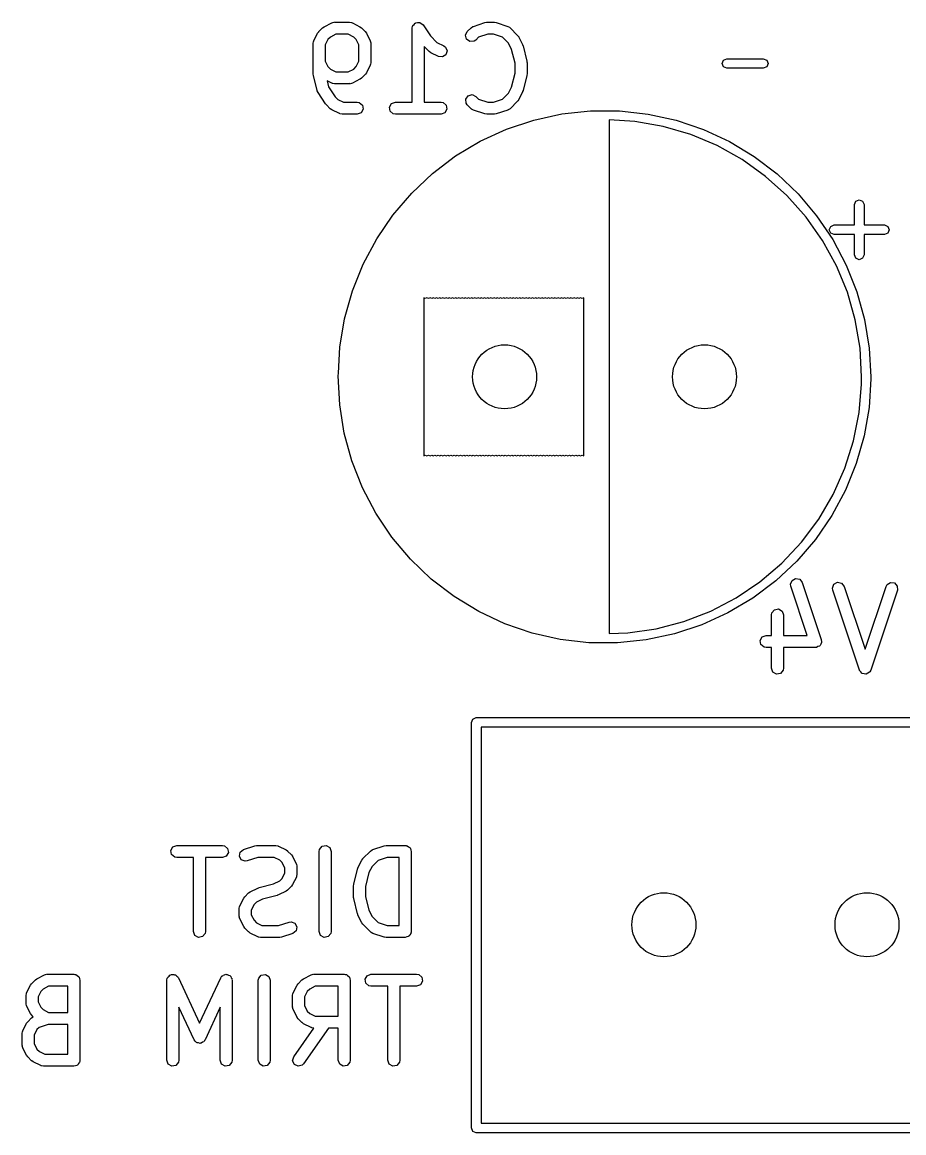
# Model space of a CAD drawing. Extents: x 83 to 134, y -229 to -46.
# Drawn here: x 86.97 to 98, y -155.83 to -141.95 of the extents above; entities that cross this region are included whole.
import ezdxf

# ---------------------------------------------------------------- set-up
doc = ezdxf.new("R2010")
doc.units = 0
doc.layers.add('BLACK', color=7, linetype='CONTINUOUS')

msp = doc.modelspace()

# ---------------------------------------------------------------- linework, layer by layer
at = {"layer": 'BLACK', "linetype": 'CONTINUOUS'}
for p, q in [((90.6807, -142.069), (90.7283, -142.021)), ((90.7283, -142.021), (90.7467, -142.008)), ((90.7467, -142.008), (90.7478, -142.007)), ((90.7478, -142.007), (90.843, -141.959)), ((90.843, -141.959), (90.868, -141.952)), ((90.868, -141.952), (90.8724, -141.953)), ((90.8724, -141.953), (90.8766, -141.951)), ((90.8766, -141.951), (91.067, -141.951)), ((91.067, -141.951), (91.0927, -141.956)), ((91.0927, -141.956), (91.0961, -141.959)), ((91.0961, -141.959), (91.1006, -141.959)), ((91.1006, -141.959), (91.1958, -142.007)), ((91.1958, -142.007), (91.2138, -142.02)), ((91.2138, -142.02), (91.2153, -142.021)), ((91.2153, -142.021), (91.2629, -142.069)), ((91.8492, -142.026), (91.8537, -142.001)), ((91.8537, -142.001), (91.8565, -141.997)), ((91.8565, -141.997), (91.857, -141.993)), ((91.857, -141.993), (91.8727, -141.978)), ((91.8727, -141.978), (91.8867, -141.961)), ((91.8867, -141.961), (91.8909, -141.961)), ((91.8909, -141.961), (91.8941, -141.958)), ((91.8941, -141.958), (91.9158, -141.956)), ((91.9158, -141.956), (91.9372, -141.953)), ((91.9372, -141.953), (91.941, -141.955)), ((91.941, -141.955), (91.9453, -141.954)), ((91.9453, -141.954), (91.9628, -141.967)), ((91.9628, -141.967), (91.9816, -141.978)), ((91.9816, -141.978), (91.9831, -141.982)), ((91.9831, -141.982), (91.9866, -141.985)), ((91.9866, -141.985), (92.0777, -142.121)), ((92.5378, -142.069), (92.5854, -142.021)), ((92.5854, -142.021), (92.6068, -142.006)), ((92.6068, -142.006), (92.6112, -142.006)), ((92.6112, -142.006), (92.6148, -142.003)), ((92.6148, -142.003), (92.7576, -141.955)), ((92.7576, -141.955), (92.7798, -141.952)), ((92.7798, -141.952), (92.7813, -141.951)), ((92.7813, -141.951), (92.8766, -141.951)), ((92.8766, -141.951), (92.8987, -141.955)), ((92.8987, -141.955), (92.9003, -141.955)), ((92.9003, -141.955), (93.0431, -142.003)), ((93.0431, -142.003), (93.0661, -142.015)), ((93.0661, -142.015), (93.0684, -142.019)), ((93.0684, -142.019), (93.0725, -142.021)), ((93.0725, -142.021), (93.1677, -142.116)), ((90.619, -142.183), (90.6666, -142.088)), ((90.6666, -142.088), (90.68, -142.07)), ((90.68, -142.07), (90.6807, -142.069)), ((90.8258, -142.136), (90.7954, -142.166)), ((90.8943, -142.101), (90.8258, -142.136)), ((91.0493, -142.101), (90.8943, -142.101)), ((91.1179, -142.136), (91.0493, -142.101)), ((91.1483, -142.166), (91.1179, -142.136)), ((91.2629, -142.069), (91.2758, -142.087)), ((91.2758, -142.087), (91.277, -142.088)), ((91.277, -142.088), (91.3246, -142.183)), ((91.8492, -142.951), (91.8492, -142.026)), ((92.0777, -142.121), (92.1591, -142.203)), ((92.5161, -142.115), (92.5378, -142.069)), ((92.5294, -142.165), (92.5161, -142.115)), ((92.679, -142.14), (92.6439, -142.175)), ((92.7935, -142.101), (92.679, -142.14)), ((92.8644, -142.101), (92.7935, -142.101)), ((92.9789, -142.14), (92.8644, -142.101)), ((93.053, -142.214), (92.9789, -142.14)), ((93.1677, -142.116), (93.1806, -142.135)), ((93.1806, -142.135), (93.1817, -142.136)), ((93.1817, -142.136), (93.2294, -142.231)), ((90.6111, -142.217), (90.6156, -142.191)), ((90.6111, -142.598), (90.6111, -142.217)), ((90.6156, -142.191), (90.6185, -142.188)), ((90.6185, -142.188), (90.619, -142.183)), ((90.7954, -142.166), (90.7611, -142.235)), ((90.7611, -142.235), (90.7611, -142.437)), ((91.1825, -142.235), (91.1483, -142.166)), ((91.1825, -142.437), (91.1825, -142.235)), ((91.3246, -142.183), (91.332, -142.208)), ((91.332, -142.208), (91.331, -142.213)), ((91.331, -142.213), (91.3325, -142.217)), ((91.3325, -142.217), (91.3325, -142.455)), ((92.0616, -142.318), (91.9992, -142.255)), ((91.9992, -142.255), (91.9992, -142.951)), ((92.1591, -142.203), (92.2434, -142.245)), ((92.2434, -142.245), (92.2644, -142.261)), ((92.2644, -142.261), (92.2848, -142.308)), ((92.5714, -142.194), (92.5294, -142.165)), ((92.6226, -142.19), (92.5714, -142.194)), ((92.6439, -142.175), (92.6226, -142.19)), ((93.0915, -142.291), (93.053, -142.214)), ((93.1349, -142.464), (93.0915, -142.291)), ((93.2294, -142.231), (93.2331, -142.243)), ((93.2331, -142.243), (93.235, -142.246)), ((93.235, -142.246), (93.2827, -142.437)), ((90.7611, -142.437), (90.7954, -142.506)), ((91.1483, -142.506), (91.1825, -142.437)), ((92.0631, -142.318), (92.0616, -142.318)), ((92.0811, -142.332), (92.0631, -142.318)), ((92.1764, -142.379), (92.0811, -142.332)), ((92.2273, -142.385), (92.1764, -142.379)), ((92.2701, -142.357), (92.2273, -142.385)), ((92.2848, -142.308), (92.2701, -142.357)), ((93.2827, -142.437), (93.2837, -142.452)), ((95.7249, -142.467), (95.7425, -142.425)), ((95.7425, -142.425), (95.7849, -142.407)), ((95.7849, -142.407), (96.2391, -142.407)), ((96.2391, -142.407), (96.2815, -142.425)), ((96.2815, -142.425), (96.2991, -142.467)), ((90.7954, -142.506), (90.8258, -142.536)), ((90.8258, -142.536), (90.8943, -142.57)), ((90.8943, -142.57), (91.0493, -142.57)), ((91.0493, -142.57), (91.1179, -142.536)), ((91.1179, -142.536), (91.1483, -142.506)), ((91.3246, -142.488), (91.277, -142.584)), ((91.3251, -142.484), (91.3246, -142.488)), ((91.328, -142.481), (91.3251, -142.484)), ((91.3325, -142.455), (91.328, -142.481)), ((93.1349, -142.589), (93.1349, -142.464)), ((93.2837, -142.452), (93.2849, -142.455)), ((93.2849, -142.455), (93.2849, -142.598)), ((95.7425, -142.509), (95.7249, -142.467)), ((95.7849, -142.527), (95.7425, -142.509)), ((96.2391, -142.527), (95.7849, -142.527)), ((96.2815, -142.509), (96.2391, -142.527)), ((96.2991, -142.467), (96.2815, -142.509)), ((90.6123, -142.601), (90.6111, -142.598)), ((90.6133, -142.616), (90.6123, -142.601)), ((90.661, -142.806), (90.6133, -142.616)), ((90.843, -142.713), (90.7848, -142.683)), ((90.7848, -142.683), (90.8033, -142.757)), ((90.8475, -142.713), (90.843, -142.713)), ((90.8509, -142.716), (90.8475, -142.713)), ((90.8766, -142.72), (90.8509, -142.716)), ((91.1006, -142.713), (91.0756, -142.72)), ((91.1958, -142.665), (91.1006, -142.713)), ((91.197, -142.664), (91.1958, -142.665)), ((91.2153, -142.651), (91.197, -142.664)), ((91.2629, -142.603), (91.2153, -142.651)), ((91.2636, -142.602), (91.2629, -142.603)), ((91.277, -142.584), (91.2636, -142.602)), ((93.0915, -142.762), (93.1349, -142.589)), ((93.2827, -142.616), (93.235, -142.806)), ((93.2849, -142.598), (93.2823, -142.613)), ((93.2823, -142.613), (93.2827, -142.616)), ((90.6612, -142.807), (90.661, -142.806)), ((90.6713, -142.83), (90.6612, -142.807)), ((90.7665, -142.973), (90.6713, -142.83)), ((90.8033, -142.757), (90.8872, -142.883)), ((91.067, -142.72), (90.8766, -142.72)), ((91.0713, -142.719), (91.067, -142.72)), ((91.0756, -142.72), (91.0713, -142.719)), ((92.5478, -142.87), (92.5974, -142.856)), ((92.5974, -142.856), (92.6439, -142.878)), ((92.9789, -142.913), (93.053, -142.839)), ((93.053, -142.839), (93.0915, -142.762)), ((93.2294, -142.822), (93.1817, -142.917)), ((93.2298, -142.818), (93.2294, -142.822)), ((93.235, -142.806), (93.2298, -142.818)), ((90.7694, -142.975), (90.7665, -142.973)), ((90.7759, -142.984), (90.7694, -142.975)), ((90.8235, -143.032), (90.7759, -142.984)), ((90.8872, -142.883), (90.921, -142.917)), ((90.921, -142.917), (90.9895, -142.951)), ((90.9895, -142.951), (91.1623, -142.951)), ((91.1623, -142.951), (91.1879, -142.956)), ((91.1879, -142.956), (91.2272, -142.989)), ((91.2272, -142.989), (91.2361, -143.039)), ((91.5646, -143.013), (91.5903, -142.969)), ((91.5903, -142.969), (91.6385, -142.951)), ((91.6385, -142.951), (91.8492, -142.951)), ((91.9992, -142.951), (92.2099, -142.951)), ((92.2099, -142.951), (92.2356, -142.956)), ((92.2356, -142.956), (92.2749, -142.989)), ((92.2749, -142.989), (92.2838, -143.039)), ((92.5184, -142.912), (92.5478, -142.87)), ((92.5229, -142.963), (92.5184, -142.912)), ((92.5378, -142.984), (92.5229, -142.963)), ((92.5854, -143.032), (92.5378, -142.984)), ((92.6439, -142.878), (92.679, -142.913)), ((92.679, -142.913), (92.7935, -142.951)), ((92.7935, -142.951), (92.8644, -142.951)), ((92.8644, -142.951), (92.9789, -142.913)), ((93.1677, -142.937), (93.0725, -143.032)), ((93.1684, -142.935), (93.1677, -142.937)), ((93.1817, -142.917), (93.1684, -142.935)), ((90.825, -143.032), (90.8235, -143.032)), ((90.843, -143.046), (90.825, -143.032)), ((90.9383, -143.093), (90.843, -143.046)), ((90.9427, -143.094), (90.9383, -143.093)), ((90.9462, -143.097), (90.9427, -143.094)), ((90.9718, -143.101), (90.9462, -143.097)), ((91.1623, -143.101), (90.9718, -143.101)), ((91.2105, -143.084), (91.1623, -143.101)), ((91.2361, -143.039), (91.2105, -143.084)), ((91.5735, -143.064), (91.5646, -143.013)), ((91.6128, -143.097), (91.5735, -143.064)), ((91.6385, -143.101), (91.6128, -143.097)), ((92.2099, -143.101), (91.6385, -143.101)), ((92.2581, -143.084), (92.2099, -143.101)), ((92.2838, -143.039), (92.2581, -143.084)), ((92.5895, -143.034), (92.5854, -143.032)), ((92.5919, -143.038), (92.5895, -143.034)), ((92.6148, -143.05), (92.5919, -143.038)), ((92.7576, -143.098), (92.6148, -143.05)), ((92.7592, -143.097), (92.7576, -143.098)), ((92.7813, -143.101), (92.7592, -143.097)), ((92.8766, -143.101), (92.7813, -143.101)), ((92.8781, -143.101), (92.8766, -143.101)), ((92.9003, -143.098), (92.8781, -143.101)), ((93.0431, -143.05), (92.9003, -143.098)), ((93.0467, -143.047), (93.0431, -143.05)), ((93.0511, -143.047), (93.0467, -143.047)), ((93.0725, -143.032), (93.0511, -143.047)), ((93.3697, -143.174), (93.7216, -143.097)), ((93.7216, -143.097), (94.0797, -143.059)), ((94.0797, -143.059), (94.4399, -143.059)), ((94.4399, -143.059), (94.7979, -143.099)), ((94.7979, -143.099), (95.1495, -143.177)), ((93.0281, -143.288), (93.3697, -143.174)), ((94.6347, -143.192), (94.314, -143.171)), ((94.314, -143.171), (94.314, -149.594)), ((94.9882, -143.254), (94.6347, -143.192)), ((95.3325, -143.355), (94.9882, -143.254)), ((95.1495, -143.177), (95.4907, -143.292)), ((92.7009, -143.438), (93.0281, -143.288)), ((95.6634, -143.494), (95.3325, -143.355)), ((95.4907, -143.292), (95.8173, -143.444)), ((92.3919, -143.623), (92.7009, -143.438)), ((95.9767, -143.669), (95.6634, -143.494)), ((95.8173, -143.444), (96.1257, -143.63)), ((92.1046, -143.841), (92.3919, -143.623)), ((96.2686, -143.878), (95.9767, -143.669)), ((96.1257, -143.63), (96.4122, -143.848)), ((91.8425, -144.088), (92.1046, -143.841)), ((96.5353, -144.119), (96.2686, -143.878)), ((96.4122, -143.848), (96.6735, -144.096)), ((91.6086, -144.361), (91.8425, -144.088)), ((96.6735, -144.096), (96.9064, -144.371)), ((96.7736, -144.387), (96.5353, -144.119)), ((97.3792, -144.23), (97.3968, -144.188)), ((97.3792, -144.485), (97.3792, -144.23)), ((97.3968, -144.188), (97.4392, -144.17)), ((97.4392, -144.17), (97.4817, -144.188)), ((97.4817, -144.188), (97.4992, -144.23)), ((97.4992, -144.23), (97.4992, -144.485)), ((91.4056, -144.659), (91.6086, -144.361)), ((96.9064, -144.371), (97.1084, -144.669)), ((96.9805, -144.68), (96.7736, -144.387)), ((97.0642, -144.545), (97.0818, -144.503)), ((97.0818, -144.503), (97.1242, -144.485)), ((97.1242, -144.485), (97.3792, -144.485)), ((97.4992, -144.485), (97.7542, -144.485)), ((97.7542, -144.485), (97.7967, -144.503)), ((97.7967, -144.503), (97.8142, -144.545)), ((91.236, -144.977), (91.4056, -144.659)), ((97.0818, -144.587), (97.0642, -144.545)), ((97.1242, -144.605), (97.0818, -144.587)), ((97.3792, -144.605), (97.1242, -144.605)), ((97.3792, -144.86), (97.3792, -144.605)), ((97.7542, -144.605), (97.4992, -144.605)), ((97.4992, -144.605), (97.4992, -144.86)), ((97.7967, -144.587), (97.7542, -144.605)), ((97.8142, -144.545), (97.7967, -144.587)), ((97.1534, -144.995), (96.9805, -144.68)), ((97.1084, -144.669), (97.2769, -144.987)), ((97.3968, -144.902), (97.3792, -144.86)), ((97.4392, -144.92), (97.3968, -144.902)), ((97.4817, -144.902), (97.4392, -144.92)), ((97.4992, -144.86), (97.4817, -144.902)), ((91.1017, -145.311), (91.236, -144.977)), ((97.2902, -145.327), (97.1534, -144.995)), ((97.2769, -144.987), (97.4101, -145.322)), ((91.0042, -145.658), (91.1017, -145.311)), ((97.3892, -145.672), (97.2902, -145.327)), ((97.4101, -145.322), (97.5063, -145.669)), ((92.013, -145.404), (91.993, -145.396)), ((91.993, -145.396), (91.993, -147.372)), ((92.033, -145.396), (92.013, -145.404)), ((92.053, -145.404), (92.033, -145.396)), ((92.073, -145.396), (92.053, -145.404)), ((92.093, -145.404), (92.073, -145.396)), ((92.113, -145.396), (92.093, -145.404)), ((92.133, -145.404), (92.113, -145.396)), ((92.153, -145.396), (92.133, -145.404)), ((92.173, -145.404), (92.153, -145.396)), ((92.193, -145.396), (92.173, -145.404)), ((92.213, -145.404), (92.193, -145.396)), ((92.233, -145.396), (92.213, -145.404)), ((92.253, -145.404), (92.233, -145.396)), ((92.273, -145.396), (92.253, -145.404)), ((92.293, -145.404), (92.273, -145.396)), ((92.313, -145.396), (92.293, -145.404)), ((92.333, -145.404), (92.313, -145.396)), ((92.353, -145.396), (92.333, -145.404)), ((92.373, -145.404), (92.353, -145.396)), ((92.393, -145.396), (92.373, -145.404)), ((92.413, -145.404), (92.393, -145.396)), ((92.433, -145.396), (92.413, -145.404)), ((92.453, -145.404), (92.433, -145.396)), ((92.473, -145.396), (92.453, -145.404)), ((92.493, -145.404), (92.473, -145.396)), ((92.513, -145.396), (92.493, -145.404)), ((92.533, -145.404), (92.513, -145.396)), ((92.553, -145.396), (92.533, -145.404)), ((92.573, -145.404), (92.553, -145.396)), ((92.593, -145.396), (92.573, -145.404)), ((92.613, -145.404), (92.593, -145.396)), ((92.633, -145.396), (92.613, -145.404)), ((92.653, -145.404), (92.633, -145.396)), ((92.673, -145.396), (92.653, -145.404)), ((92.693, -145.404), (92.673, -145.396)), ((92.713, -145.396), (92.693, -145.404)), ((92.733, -145.404), (92.713, -145.396)), ((92.753, -145.396), (92.733, -145.404)), ((92.773, -145.404), (92.753, -145.396)), ((92.793, -145.396), (92.773, -145.404)), ((92.813, -145.404), (92.793, -145.396)), ((92.833, -145.396), (92.813, -145.404)), ((92.853, -145.404), (92.833, -145.396)), ((92.873, -145.396), (92.853, -145.404)), ((92.893, -145.404), (92.873, -145.396)), ((92.913, -145.396), (92.893, -145.404)), ((92.933, -145.404), (92.913, -145.396)), ((92.953, -145.396), (92.933, -145.404)), ((92.973, -145.404), (92.953, -145.396)), ((92.993, -145.396), (92.973, -145.404)), ((93.013, -145.404), (92.993, -145.396)), ((93.033, -145.396), (93.013, -145.404)), ((93.053, -145.404), (93.033, -145.396)), ((93.073, -145.396), (93.053, -145.404)), ((93.093, -145.404), (93.073, -145.396)), ((93.113, -145.396), (93.093, -145.404)), ((93.133, -145.404), (93.113, -145.396)), ((93.153, -145.396), (93.133, -145.404)), ((93.173, -145.404), (93.153, -145.396)), ((93.193, -145.396), (93.173, -145.404)), ((93.213, -145.404), (93.193, -145.396)), ((93.233, -145.396), (93.213, -145.404)), ((93.253, -145.404), (93.233, -145.396)), ((93.273, -145.396), (93.253, -145.404)), ((93.293, -145.404), (93.273, -145.396)), ((93.313, -145.396), (93.293, -145.404)), ((93.333, -145.404), (93.313, -145.396)), ((93.353, -145.396), (93.333, -145.404)), ((93.373, -145.404), (93.353, -145.396)), ((93.393, -145.396), (93.373, -145.404)), ((93.413, -145.404), (93.393, -145.396)), ((93.433, -145.396), (93.413, -145.404)), ((93.453, -145.404), (93.433, -145.396)), ((93.473, -145.396), (93.453, -145.404)), ((93.493, -145.404), (93.473, -145.396)), ((93.513, -145.396), (93.493, -145.404)), ((93.533, -145.404), (93.513, -145.396)), ((93.5535, -145.396), (93.533, -145.404)), ((93.574, -145.404), (93.5535, -145.396)), ((93.594, -145.396), (93.574, -145.404)), ((93.614, -145.404), (93.594, -145.396)), ((93.634, -145.396), (93.614, -145.404)), ((93.654, -145.404), (93.634, -145.396)), ((93.674, -145.396), (93.654, -145.404)), ((93.694, -145.404), (93.674, -145.396)), ((93.714, -145.396), (93.694, -145.404)), ((93.734, -145.404), (93.714, -145.396)), ((93.754, -145.396), (93.734, -145.404)), ((93.774, -145.404), (93.754, -145.396)), ((93.794, -145.396), (93.774, -145.404)), ((93.814, -145.404), (93.794, -145.396)), ((93.834, -145.396), (93.814, -145.404)), ((93.854, -145.404), (93.834, -145.396)), ((93.874, -145.396), (93.854, -145.404)), ((93.894, -145.404), (93.874, -145.396)), ((93.914, -145.396), (93.894, -145.404)), ((93.934, -145.404), (93.914, -145.396)), ((93.954, -145.396), (93.934, -145.404)), ((93.974, -145.404), (93.954, -145.396)), ((93.994, -145.396), (93.974, -145.404)), ((93.994, -147.372), (93.994, -145.396)), ((90.9448, -146.013), (91.0042, -145.658)), ((97.449, -146.026), (97.3892, -145.672)), ((97.5063, -145.669), (97.5645, -146.024)), ((90.9259, -146.339), (90.9448, -146.013)), ((97.4691, -146.384), (97.449, -146.026)), ((97.5645, -146.024), (97.584, -146.384)), ((90.924, -146.372), (90.9259, -146.339)), ((90.9422, -146.732), (90.924, -146.372)), ((97.4678, -146.474), (97.4691, -146.384)), ((97.5839, -146.407), (97.5619, -146.767)), ((97.584, -146.384), (97.5839, -146.407)), ((97.4378, -146.831), (97.4678, -146.474)), ((90.9992, -147.088), (90.9422, -146.732)), ((97.3681, -147.184), (97.4378, -146.831)), ((97.5619, -146.767), (97.5012, -147.122)), ((91.0942, -147.435), (90.9992, -147.088)), ((97.5012, -147.122), (97.4026, -147.468)), ((97.2595, -147.526), (97.3681, -147.184)), ((91.2262, -147.77), (91.0942, -147.435)), ((91.993, -147.372), (92.013, -147.364)), ((92.013, -147.364), (92.033, -147.372)), ((92.033, -147.372), (92.053, -147.364)), ((92.053, -147.364), (92.073, -147.372)), ((92.073, -147.372), (92.093, -147.364)), ((92.093, -147.364), (92.113, -147.372)), ((92.113, -147.372), (92.133, -147.364)), ((92.133, -147.364), (92.153, -147.372)), ((92.153, -147.372), (92.173, -147.364)), ((92.173, -147.364), (92.193, -147.372)), ((92.193, -147.372), (92.213, -147.364)), ((92.213, -147.364), (92.233, -147.372)), ((92.233, -147.372), (92.253, -147.364)), ((92.253, -147.364), (92.273, -147.372)), ((92.273, -147.372), (92.293, -147.364)), ((92.293, -147.364), (92.313, -147.372)), ((92.313, -147.372), (92.333, -147.364)), ((92.333, -147.364), (92.353, -147.372)), ((92.353, -147.372), (92.373, -147.364)), ((92.373, -147.364), (92.393, -147.372)), ((92.393, -147.372), (92.413, -147.364)), ((92.413, -147.364), (92.433, -147.372)), ((92.433, -147.372), (92.453, -147.364)), ((92.453, -147.364), (92.473, -147.372)), ((92.473, -147.372), (92.493, -147.364)), ((92.493, -147.364), (92.513, -147.372)), ((92.513, -147.372), (92.533, -147.364)), ((92.533, -147.364), (92.553, -147.372)), ((92.553, -147.372), (92.573, -147.364)), ((92.573, -147.364), (92.593, -147.372)), ((92.593, -147.372), (92.613, -147.364)), ((92.613, -147.364), (92.633, -147.372)), ((92.633, -147.372), (92.653, -147.364)), ((92.653, -147.364), (92.673, -147.372)), ((92.673, -147.372), (92.693, -147.364)), ((92.693, -147.364), (92.713, -147.372)), ((92.713, -147.372), (92.733, -147.364)), ((92.733, -147.364), (92.753, -147.372)), ((92.753, -147.372), (92.773, -147.364)), ((92.773, -147.364), (92.793, -147.372)), ((92.793, -147.372), (92.813, -147.364)), ((92.813, -147.364), (92.833, -147.372)), ((92.833, -147.372), (92.853, -147.364)), ((92.853, -147.364), (92.873, -147.372)), ((92.873, -147.372), (92.893, -147.364)), ((92.893, -147.364), (92.913, -147.372)), ((92.913, -147.372), (92.933, -147.364)), ((92.933, -147.364), (92.953, -147.372)), ((92.953, -147.372), (92.973, -147.364)), ((92.973, -147.364), (92.993, -147.372)), ((92.993, -147.372), (93.013, -147.364)), ((93.013, -147.364), (93.033, -147.372)), ((93.033, -147.372), (93.053, -147.364)), ((93.053, -147.364), (93.073, -147.372)), ((93.073, -147.372), (93.093, -147.364)), ((93.093, -147.364), (93.113, -147.372)), ((93.113, -147.372), (93.133, -147.364)), ((93.133, -147.364), (93.153, -147.372)), ((93.153, -147.372), (93.173, -147.364)), ((93.173, -147.364), (93.193, -147.372)), ((93.193, -147.372), (93.213, -147.364)), ((93.213, -147.364), (93.233, -147.372)), ((93.233, -147.372), (93.253, -147.364)), ((93.253, -147.364), (93.273, -147.372)), ((93.273, -147.372), (93.293, -147.364)), ((93.293, -147.364), (93.313, -147.372)), ((93.313, -147.372), (93.333, -147.364)), ((93.333, -147.364), (93.353, -147.372)), ((93.353, -147.372), (93.373, -147.364)), ((93.373, -147.364), (93.393, -147.372)), ((93.393, -147.372), (93.413, -147.364)), ((93.413, -147.364), (93.433, -147.372)), ((93.433, -147.372), (93.453, -147.364)), ((93.453, -147.364), (93.473, -147.372)), ((93.473, -147.372), (93.493, -147.364)), ((93.493, -147.364), (93.513, -147.372)), ((93.513, -147.372), (93.533, -147.364)), ((93.533, -147.364), (93.5535, -147.372)), ((93.5535, -147.372), (93.574, -147.364)), ((93.574, -147.364), (93.594, -147.372)), ((93.594, -147.372), (93.614, -147.364)), ((93.614, -147.364), (93.634, -147.372)), ((93.634, -147.372), (93.654, -147.364)), ((93.654, -147.364), (93.674, -147.372)), ((93.674, -147.372), (93.694, -147.364)), ((93.694, -147.364), (93.714, -147.372)), ((93.714, -147.372), (93.734, -147.364)), ((93.734, -147.364), (93.754, -147.372)), ((93.754, -147.372), (93.774, -147.364)), ((93.774, -147.364), (93.794, -147.372)), ((93.794, -147.372), (93.814, -147.364)), ((93.814, -147.364), (93.834, -147.372)), ((93.834, -147.372), (93.854, -147.364)), ((93.854, -147.364), (93.874, -147.372)), ((93.874, -147.372), (93.894, -147.364)), ((93.894, -147.364), (93.914, -147.372)), ((93.914, -147.372), (93.934, -147.364)), ((93.934, -147.364), (93.954, -147.372)), ((93.954, -147.372), (93.974, -147.364)), ((93.974, -147.364), (93.994, -147.372)), ((97.1135, -147.854), (97.2595, -147.526)), ((97.4026, -147.468), (97.2671, -147.802)), ((91.3937, -148.089), (91.2262, -147.77)), ((97.2671, -147.802), (97.0963, -148.119)), ((96.9319, -148.163), (97.1135, -147.854)), ((91.5945, -148.388), (91.3937, -148.089)), ((97.0963, -148.119), (96.8923, -148.416)), ((96.7169, -148.451), (96.9319, -148.163)), ((91.8265, -148.664), (91.5945, -148.388)), ((96.4712, -148.712), (96.7169, -148.451)), ((96.8923, -148.416), (96.6575, -148.689)), ((92.0869, -148.912), (91.8265, -148.664)), ((96.1978, -148.945), (96.4712, -148.712)), ((96.6575, -148.689), (96.3945, -148.935)), ((92.3727, -149.132), (92.0869, -148.912)), ((95.9002, -149.146), (96.1978, -148.945)), ((96.3945, -148.935), (96.1065, -149.151)), ((96.5801, -148.977), (96.5989, -148.929)), ((96.5989, -148.929), (96.644, -148.905)), ((96.644, -148.905), (96.6943, -148.915)), ((96.6943, -148.915), (96.7262, -148.955)), ((96.7262, -148.955), (96.9643, -149.669)), ((97.1227, -148.977), (97.1679, -148.952)), ((97.1679, -148.952), (97.2181, -148.962)), ((97.2181, -148.962), (97.25, -149.003)), ((97.7868, -148.98), (97.8305, -148.953)), ((97.8305, -148.953), (97.8812, -148.96)), ((97.8812, -148.96), (97.9153, -148.999)), ((96.5839, -149.002), (96.5801, -148.977)), ((96.7891, -149.618), (96.5839, -149.002)), ((97.1039, -149.024), (97.1227, -148.977)), ((97.1077, -149.05), (97.1039, -149.024)), ((97.441, -150.05), (97.1077, -149.05)), ((97.25, -149.003), (97.5122, -149.789)), ((97.5122, -149.789), (97.7744, -149.003)), ((97.9167, -149.05), (97.5833, -150.05)), ((97.7744, -149.003), (97.7868, -148.98)), ((97.9153, -148.999), (97.9167, -149.05)), ((92.6804, -149.319), (92.3727, -149.132)), ((95.5822, -149.312), (95.9002, -149.146)), ((96.1065, -149.151), (95.7968, -149.335)), ((93.0066, -149.472), (92.6804, -149.319)), ((95.2475, -149.442), (95.5822, -149.312)), ((95.7968, -149.335), (95.469, -149.484)), ((96.342, -149.36), (96.3465, -149.334)), ((96.342, -149.618), (96.342, -149.36)), ((96.3465, -149.334), (96.3795, -149.295)), ((96.3795, -149.295), (96.43, -149.286)), ((96.43, -149.286), (96.4744, -149.312)), ((96.4744, -149.312), (96.492, -149.36)), ((96.492, -149.36), (96.492, -149.618)), ((93.3473, -149.588), (93.0066, -149.472)), ((94.9005, -149.533), (95.2475, -149.442)), ((95.469, -149.484), (95.1271, -149.598)), ((93.6987, -149.667), (93.3473, -149.588)), ((94.314, -149.594), (94.5454, -149.586)), ((94.5454, -149.586), (94.9005, -149.533)), ((95.1271, -149.598), (94.7749, -149.673)), ((96.2002, -149.68), (96.2259, -149.636)), ((96.2259, -149.636), (96.2741, -149.618)), ((96.2741, -149.618), (96.342, -149.618)), ((96.492, -149.618), (96.7891, -149.618)), ((94.0565, -149.708), (93.6987, -149.667)), ((94.4167, -149.71), (94.0565, -149.708)), ((94.7749, -149.673), (94.4167, -149.71)), ((96.2091, -149.731), (96.2002, -149.68)), ((96.2484, -149.764), (96.2091, -149.731)), ((96.2741, -149.768), (96.2484, -149.764)), ((96.342, -149.768), (96.2741, -149.768)), ((96.342, -150.026), (96.342, -149.768)), ((96.8931, -149.768), (96.492, -149.768)), ((96.492, -149.768), (96.492, -150.026)), ((96.8985, -149.766), (96.8931, -149.768)), ((96.9041, -149.767), (96.8985, -149.766)), ((96.9221, -149.757), (96.9041, -149.767)), ((96.9414, -149.75), (96.9221, -149.757)), ((96.9442, -149.746), (96.9414, -149.75)), ((96.9493, -149.743), (96.9442, -149.746)), ((96.9568, -149.724), (96.9493, -149.743)), ((96.967, -149.706), (96.9568, -149.724)), ((96.9643, -149.669), (96.9681, -149.695)), ((96.9681, -149.695), (96.966, -149.7)), ((96.966, -149.7), (96.967, -149.706)), ((96.3595, -150.075), (96.342, -150.026)), ((96.4039, -150.1), (96.3595, -150.075)), ((96.4874, -150.052), (96.4545, -150.091)), ((96.492, -150.026), (96.4874, -150.052)), ((97.4424, -150.052), (97.441, -150.05)), ((97.4424, -150.054), (97.4424, -150.052)), ((97.4582, -150.072), (97.4424, -150.054)), ((97.4729, -150.09), (97.4582, -150.072)), ((97.5691, -150.074), (97.5683, -150.076)), ((97.5709, -150.073), (97.5691, -150.074)), ((97.5833, -150.05), (97.5709, -150.073)), ((96.4545, -150.091), (96.4039, -150.1)), ((97.475, -150.091), (97.4729, -150.09)), ((97.4765, -150.092), (97.475, -150.091)), ((97.4999, -150.096), (97.4765, -150.092)), ((97.5232, -150.101), (97.4999, -150.096)), ((97.5251, -150.1), (97.5232, -150.101)), ((97.5272, -150.1), (97.5251, -150.1)), ((97.5474, -150.087), (97.5272, -150.1)), ((97.5683, -150.076), (97.5474, -150.087)), ((92.591, -150.704), (92.6086, -150.662)), ((92.591, -155.774), (92.591, -150.704)), ((92.6086, -150.662), (92.651, -150.644)), ((92.651, -150.644), (102.421, -150.644)), ((92.711, -150.764), (92.711, -155.714)), ((102.361, -150.764), (92.711, -150.764)), ((88.8309, -152.304), (88.8566, -152.26)), ((88.8566, -152.26), (88.9048, -152.242)), ((88.9048, -152.242), (89.4762, -152.242)), ((89.4762, -152.242), (89.5018, -152.247)), ((89.5018, -152.247), (89.5411, -152.28)), ((89.5411, -152.28), (89.5501, -152.33)), ((89.698, -152.326), (89.7382, -152.294)), ((89.7382, -152.294), (89.881, -152.246)), ((89.881, -152.246), (89.9032, -152.243)), ((89.9032, -152.243), (89.9048, -152.242)), ((89.9048, -152.242), (90.1429, -152.242)), ((90.1429, -152.242), (90.1685, -152.247)), ((90.1685, -152.247), (90.1719, -152.25)), ((90.1719, -152.25), (90.1764, -152.25)), ((90.1764, -152.25), (90.2716, -152.298)), ((90.6869, -152.317), (90.6914, -152.292)), ((90.6914, -152.292), (90.7244, -152.252)), ((90.7244, -152.252), (90.7749, -152.244)), ((90.7749, -152.244), (90.8194, -152.269)), ((90.8194, -152.269), (90.8369, -152.317)), ((91.3537, -152.297), (91.3572, -152.294)), ((91.3572, -152.294), (91.5001, -152.246)), ((91.5001, -152.246), (91.5223, -152.243)), ((91.5223, -152.243), (91.5238, -152.242)), ((91.5238, -152.242), (91.7619, -152.242)), ((91.7619, -152.242), (91.7716, -152.244)), ((91.7716, -152.244), (91.7749, -152.244)), ((91.7749, -152.244), (91.7778, -152.245)), ((91.7778, -152.245), (91.7876, -152.247)), ((91.7876, -152.247), (91.8025, -152.259)), ((91.8025, -152.259), (91.8194, -152.269)), ((91.8194, -152.269), (91.8217, -152.276)), ((91.8217, -152.276), (91.8269, -152.28)), ((91.8269, -152.28), (91.8302, -152.299)), ((88.8398, -152.355), (88.8309, -152.304)), ((88.8791, -152.388), (88.8398, -152.355)), ((88.9048, -152.392), (88.8791, -152.388)), ((89.1155, -152.392), (88.9048, -152.392)), ((89.1155, -153.317), (89.1155, -152.392)), ((89.4762, -152.392), (89.2655, -152.392)), ((89.2655, -152.392), (89.2655, -153.317)), ((89.5244, -152.375), (89.4762, -152.392)), ((89.5501, -152.33), (89.5244, -152.375)), ((89.6877, -152.376), (89.698, -152.326)), ((89.7121, -152.421), (89.6877, -152.376)), ((89.7599, -152.44), (89.7121, -152.421)), ((89.9169, -152.392), (89.7856, -152.436)), ((90.1252, -152.392), (89.9169, -152.392)), ((90.1937, -152.427), (90.1252, -152.392)), ((90.2241, -152.457), (90.1937, -152.427)), ((90.2716, -152.298), (90.2896, -152.311)), ((90.2896, -152.311), (90.2911, -152.312)), ((90.2911, -152.312), (90.3387, -152.36)), ((90.3387, -152.36), (90.3516, -152.378)), ((90.3516, -152.378), (90.3528, -152.379)), ((90.3528, -152.379), (90.4004, -152.474)), ((90.6869, -153.317), (90.6869, -152.317)), ((90.8369, -152.317), (90.8369, -153.317)), ((91.171, -152.522), (91.2186, -152.427)), ((91.2186, -152.427), (91.232, -152.409)), ((91.232, -152.409), (91.2327, -152.407)), ((91.2327, -152.407), (91.3279, -152.312)), ((91.3279, -152.312), (91.3493, -152.297)), ((91.4215, -152.431), (91.3474, -152.505)), ((91.3493, -152.297), (91.3537, -152.297)), ((91.536, -152.392), (91.4215, -152.431)), ((91.6869, -152.392), (91.536, -152.392)), ((91.6869, -153.242), (91.6869, -152.392)), ((91.8302, -152.299), (91.8369, -152.317)), ((91.8369, -152.317), (91.8369, -153.317)), ((89.7856, -152.436), (89.7599, -152.44)), ((90.2583, -152.526), (90.2241, -152.457)), ((90.2583, -152.585), (90.2583, -152.526)), ((90.4004, -152.474), (90.4078, -152.499)), ((90.4078, -152.499), (90.4068, -152.504)), ((90.4068, -152.504), (90.4083, -152.508)), ((90.4083, -152.508), (90.4083, -152.603)), ((91.1177, -152.728), (91.1653, -152.537)), ((91.1653, -152.537), (91.1706, -152.525)), ((91.1706, -152.525), (91.171, -152.522)), ((91.3474, -152.505), (91.3089, -152.582)), ((90.1167, -152.723), (90.1937, -152.684)), ((90.1937, -152.684), (90.2241, -152.654)), ((90.2241, -152.654), (90.2583, -152.585)), ((90.4004, -152.637), (90.3528, -152.732)), ((90.4009, -152.632), (90.4004, -152.637)), ((90.4038, -152.629), (90.4009, -152.632)), ((90.4083, -152.603), (90.4038, -152.629)), ((91.3089, -152.582), (91.2655, -152.755)), ((89.7565, -152.883), (89.8041, -152.836)), ((89.8041, -152.836), (89.8225, -152.823)), ((89.8225, -152.823), (89.8236, -152.822)), ((89.8236, -152.822), (89.9188, -152.774)), ((89.9188, -152.774), (89.9312, -152.77)), ((89.9312, -152.77), (89.9342, -152.768)), ((89.9342, -152.768), (90.1167, -152.723)), ((90.2716, -152.813), (90.1764, -152.861)), ((90.2728, -152.812), (90.2716, -152.813)), ((90.2911, -152.799), (90.2728, -152.812)), ((90.3387, -152.751), (90.2911, -152.799)), ((90.3394, -152.75), (90.3387, -152.751)), ((90.3528, -152.732), (90.3394, -152.75)), ((91.1155, -152.746), (91.1181, -152.731)), ((91.1155, -152.889), (91.1155, -152.746)), ((91.1181, -152.731), (91.1177, -152.728)), ((91.2655, -152.755), (91.2655, -152.88)), ((89.6948, -152.998), (89.7424, -152.903)), ((89.7424, -152.903), (89.7558, -152.885)), ((89.7558, -152.885), (89.7565, -152.883)), ((89.8712, -152.981), (89.8369, -153.049)), ((89.9016, -152.95), (89.8712, -152.981)), ((89.9786, -152.912), (89.9016, -152.95)), ((90.161, -152.866), (89.9786, -152.912)), ((90.164, -152.864), (90.161, -152.866)), ((90.1764, -152.861), (90.164, -152.864)), ((91.1167, -152.892), (91.1155, -152.889)), ((91.1177, -152.907), (91.1167, -152.892)), ((91.1653, -153.097), (91.1177, -152.907)), ((91.2655, -152.88), (91.3089, -153.053)), ((89.6869, -153.032), (89.6914, -153.006)), ((89.6869, -153.127), (89.6869, -153.032)), ((89.6884, -153.131), (89.6869, -153.127)), ((89.6914, -153.006), (89.6943, -153.003)), ((89.6943, -153.003), (89.6948, -152.998)), ((89.8369, -153.049), (89.8369, -153.109)), ((89.8369, -153.109), (89.8712, -153.178)), ((91.1673, -153.1), (91.1653, -153.097)), ((91.171, -153.113), (91.1673, -153.1)), ((91.2186, -153.208), (91.171, -153.113)), ((91.3089, -153.053), (91.3474, -153.13)), ((89.6874, -153.135), (89.6884, -153.131)), ((89.6948, -153.16), (89.6874, -153.135)), ((89.7424, -153.256), (89.6948, -153.16)), ((89.7436, -153.257), (89.7424, -153.256)), ((89.7565, -153.275), (89.7436, -153.257)), ((89.8712, -153.178), (89.9016, -153.208)), ((89.9016, -153.208), (89.9701, -153.242)), ((89.9701, -153.242), (90.1783, -153.242)), ((90.1783, -153.242), (90.3096, -153.199)), ((90.3096, -153.199), (90.3354, -153.195)), ((90.3354, -153.195), (90.3831, -153.214)), ((90.3831, -153.214), (90.4075, -153.259)), ((90.4075, -153.259), (90.3972, -153.309)), ((91.2198, -153.209), (91.2186, -153.208)), ((91.2327, -153.228), (91.2198, -153.209)), ((91.3279, -153.323), (91.2327, -153.228)), ((91.3474, -153.13), (91.4215, -153.204)), ((91.4215, -153.204), (91.536, -153.242)), ((91.536, -153.242), (91.6869, -153.242)), ((89.133, -153.366), (89.1155, -153.317)), ((89.1775, -153.391), (89.133, -153.366)), ((89.228, -153.382), (89.1775, -153.391)), ((89.261, -153.343), (89.228, -153.382)), ((89.2655, -153.317), (89.261, -153.343)), ((89.8041, -153.323), (89.7565, -153.275)), ((89.8056, -153.323), (89.8041, -153.323)), ((89.8236, -153.337), (89.8056, -153.323)), ((89.9188, -153.384), (89.8236, -153.337)), ((89.9233, -153.385), (89.9188, -153.384)), ((89.9267, -153.388), (89.9233, -153.385)), ((89.9524, -153.392), (89.9267, -153.388)), ((90.1905, -153.392), (89.9524, -153.392)), ((90.192, -153.392), (90.1905, -153.392)), ((90.2142, -153.389), (90.192, -153.392)), ((90.3571, -153.341), (90.2142, -153.389)), ((90.3972, -153.309), (90.3571, -153.341)), ((90.7045, -153.366), (90.6869, -153.317)), ((90.7489, -153.391), (90.7045, -153.366)), ((90.7994, -153.382), (90.7489, -153.391)), ((90.8324, -153.343), (90.7994, -153.382)), ((90.8369, -153.317), (90.8324, -153.343)), ((91.332, -153.325), (91.3279, -153.323)), ((91.3343, -153.329), (91.332, -153.325)), ((91.3572, -153.341), (91.3343, -153.329)), ((91.5001, -153.389), (91.3572, -153.341)), ((91.5017, -153.388), (91.5001, -153.389)), ((91.5238, -153.392), (91.5017, -153.388)), ((91.7619, -153.392), (91.5238, -153.392)), ((91.7802, -153.386), (91.7619, -153.392)), ((91.7994, -153.382), (91.7802, -153.386)), ((91.8038, -153.377), (91.7994, -153.382)), ((91.8101, -153.375), (91.8038, -153.377)), ((91.8199, -153.358), (91.8101, -153.375)), ((91.8324, -153.343), (91.8199, -153.358)), ((91.8341, -153.333), (91.8324, -153.343)), ((91.8358, -153.33), (91.8341, -153.333)), ((91.8369, -153.317), (91.8352, -153.327)), ((91.8352, -153.327), (91.8358, -153.33)), ((87.0898, -153.97), (87.1374, -153.922)), ((87.1374, -153.922), (87.1558, -153.909)), ((87.1558, -153.909), (87.1569, -153.908)), ((87.1569, -153.908), (87.2522, -153.86)), ((87.2522, -153.86), (87.2771, -153.853)), ((87.2771, -153.853), (87.2815, -153.854)), ((87.2815, -153.854), (87.2857, -153.852)), ((87.2857, -153.852), (87.619, -153.852)), ((87.619, -153.852), (87.6288, -153.854)), ((87.6288, -153.854), (87.6321, -153.854)), ((87.6321, -153.854), (87.635, -153.855)), ((87.635, -153.855), (87.6447, -153.857)), ((87.6447, -153.857), (87.6596, -153.869)), ((87.6596, -153.869), (87.6765, -153.879)), ((87.6765, -153.879), (87.6788, -153.886)), ((87.6788, -153.886), (87.684, -153.89)), ((87.684, -153.89), (87.6874, -153.909)), ((87.6874, -153.909), (87.694, -153.927)), ((87.694, -153.927), (87.694, -154.927)), ((88.7821, -153.927), (88.7867, -153.902)), ((88.7821, -154.927), (88.7821, -153.927)), ((88.7867, -153.902), (88.7931, -153.894)), ((88.7931, -153.894), (88.7957, -153.884)), ((88.7957, -153.884), (88.8091, -153.875)), ((88.8091, -153.875), (88.8196, -153.862)), ((88.8196, -153.862), (88.8295, -153.861)), ((88.8295, -153.861), (88.8377, -153.855)), ((88.8377, -153.855), (88.854, -153.856)), ((88.854, -153.856), (88.8702, -153.854)), ((88.8702, -153.854), (88.8788, -153.859)), ((88.8788, -153.859), (88.8888, -153.859)), ((88.8888, -153.859), (88.9004, -153.871)), ((88.9004, -153.871), (88.9146, -153.879)), ((88.9146, -153.879), (88.918, -153.889)), ((88.918, -153.889), (88.9251, -153.896)), ((88.9251, -153.896), (89.1905, -154.464)), ((89.1905, -154.464), (89.4558, -153.896)), ((89.4558, -153.896), (89.4708, -153.874)), ((89.4708, -153.874), (89.4799, -153.87)), ((89.4799, -153.87), (89.4863, -153.862)), ((89.4863, -153.862), (89.5024, -153.86)), ((89.5024, -153.86), (89.5173, -153.853)), ((89.5173, -153.853), (89.527, -153.855)), ((89.527, -153.855), (89.5368, -153.854)), ((89.5368, -153.854), (89.551, -153.862)), ((89.551, -153.862), (89.5668, -153.866)), ((89.5668, -153.866), (89.5726, -153.874)), ((89.5726, -153.874), (89.5813, -153.879)), ((89.5813, -153.879), (89.5869, -153.895)), ((89.5869, -153.895), (89.5963, -153.908)), ((89.5963, -153.908), (89.5954, -153.918)), ((89.5954, -153.918), (89.5988, -153.927)), ((89.5988, -153.927), (89.5988, -154.927)), ((89.925, -153.927), (89.9295, -153.902)), ((89.925, -154.927), (89.925, -153.927)), ((89.9295, -153.902), (89.9625, -153.862)), ((89.9625, -153.862), (90.013, -153.854)), ((90.013, -153.854), (90.0575, -153.879)), ((90.0575, -153.879), (90.075, -153.927)), ((90.075, -153.927), (90.075, -154.927)), ((90.4232, -153.97), (90.4708, -153.922)), ((90.4708, -153.922), (90.4891, -153.909)), ((90.4891, -153.909), (90.4903, -153.908)), ((90.4903, -153.908), (90.5855, -153.86)), ((90.5855, -153.86), (90.6105, -153.853)), ((90.6105, -153.853), (90.6148, -153.854)), ((90.6148, -153.854), (90.619, -153.852)), ((90.619, -153.852), (91, -153.852)), ((91, -153.852), (91.0097, -153.854)), ((91.0097, -153.854), (91.013, -153.854)), ((91.013, -153.854), (91.0159, -153.855)), ((91.0159, -153.855), (91.0257, -153.857)), ((91.0257, -153.857), (91.0406, -153.869)), ((91.0406, -153.869), (91.0575, -153.879)), ((91.0575, -153.879), (91.0598, -153.886)), ((91.0598, -153.886), (91.065, -153.89)), ((91.065, -153.89), (91.0683, -153.909)), ((91.0683, -153.909), (91.075, -153.927)), ((91.075, -153.927), (91.075, -154.927)), ((91.2595, -153.914), (91.2851, -153.87)), ((91.2684, -153.965), (91.2595, -153.914)), ((91.2851, -153.87), (91.3333, -153.852)), ((91.3333, -153.852), (91.9048, -153.852)), ((91.9048, -153.852), (91.9304, -153.857)), ((91.9304, -153.857), (91.9697, -153.89)), ((91.9786, -153.94), (91.953, -153.985)), ((91.9697, -153.89), (91.9786, -153.94)), ((87.0202, -154.118), (87.0248, -154.092)), ((87.0248, -154.092), (87.0276, -154.089)), ((87.0276, -154.089), (87.0282, -154.084)), ((87.0282, -154.084), (87.0758, -153.989)), ((87.0758, -153.989), (87.0891, -153.971)), ((87.0891, -153.971), (87.0898, -153.97)), ((87.2045, -154.067), (87.1702, -154.136)), ((87.2349, -154.037), (87.2045, -154.067)), ((87.3034, -154.002), (87.2349, -154.037)), ((87.544, -154.002), (87.3034, -154.002)), ((87.544, -154.329), (87.544, -154.002)), ((90.3536, -154.118), (90.3581, -154.092)), ((90.3581, -154.092), (90.361, -154.089)), ((90.361, -154.089), (90.3615, -154.084)), ((90.3615, -154.084), (90.4091, -153.989)), ((90.4091, -153.989), (90.4225, -153.971)), ((90.4225, -153.971), (90.4232, -153.97)), ((90.5378, -154.067), (90.5036, -154.136)), ((90.5682, -154.037), (90.5378, -154.067)), ((90.6368, -154.002), (90.5682, -154.037)), ((90.925, -154.002), (90.6368, -154.002)), ((90.925, -154.376), (90.925, -154.002)), ((91.3077, -153.998), (91.2684, -153.965)), ((91.3333, -154.002), (91.3077, -153.998)), ((91.544, -154.002), (91.3333, -154.002)), ((91.544, -154.927), (91.544, -154.002)), ((91.9048, -154.002), (91.694, -154.002)), ((91.694, -154.002), (91.694, -154.927)), ((91.953, -153.985), (91.9048, -154.002)), ((87.0202, -154.213), (87.0202, -154.118)), ((87.0218, -154.217), (87.0202, -154.213)), ((87.0207, -154.222), (87.0218, -154.217)), ((87.0282, -154.247), (87.0207, -154.222)), ((87.1702, -154.136), (87.1702, -154.195)), ((87.1702, -154.195), (87.2045, -154.264)), ((90.3536, -154.261), (90.3536, -154.118)), ((90.5036, -154.136), (90.5036, -154.243)), ((87.0758, -154.342), (87.0282, -154.247)), ((87.077, -154.343), (87.0758, -154.342)), ((87.0898, -154.361), (87.077, -154.343)), ((87.1116, -154.383), (87.0898, -154.361)), ((87.2045, -154.264), (87.2349, -154.294)), ((87.2349, -154.294), (87.3034, -154.329)), ((87.3034, -154.329), (87.544, -154.329)), ((89.1225, -154.673), (88.9321, -154.265)), ((88.9321, -154.265), (88.9321, -154.927)), ((89.4488, -154.265), (89.2584, -154.673)), ((89.4488, -154.927), (89.4488, -154.265)), ((90.3551, -154.265), (90.3536, -154.261)), ((90.3541, -154.269), (90.3551, -154.265)), ((90.3615, -154.294), (90.3541, -154.269)), ((90.4091, -154.389), (90.3615, -154.294)), ((90.5036, -154.243), (90.5378, -154.312)), ((90.5378, -154.312), (90.5682, -154.342)), ((90.5682, -154.342), (90.6368, -154.376)), ((90.6368, -154.376), (90.925, -154.376)), ((86.9805, -154.561), (87.0282, -154.465)), ((87.0282, -154.465), (87.0415, -154.447)), ((87.0415, -154.447), (87.0422, -154.446)), ((87.0422, -154.446), (87.0898, -154.398)), ((87.0898, -154.398), (87.1112, -154.383)), ((87.1112, -154.383), (87.1116, -154.383)), ((87.1834, -154.517), (87.1569, -154.543)), ((87.2979, -154.479), (87.1834, -154.517)), ((87.544, -154.479), (87.2979, -154.479)), ((87.544, -154.852), (87.544, -154.479)), ((90.4103, -154.391), (90.4091, -154.389)), ((90.4232, -154.409), (90.4103, -154.391)), ((90.4708, -154.457), (90.4232, -154.409)), ((90.4723, -154.457), (90.4708, -154.457)), ((90.4903, -154.471), (90.4723, -154.457)), ((90.5855, -154.518), (90.4903, -154.471)), ((86.9726, -154.594), (86.9771, -154.568)), ((86.9726, -154.737), (86.9726, -154.594)), ((86.9771, -154.568), (86.98, -154.565)), ((86.98, -154.565), (86.9805, -154.561)), ((87.1569, -154.543), (87.1226, -154.612)), ((87.1226, -154.612), (87.1226, -154.719)), ((90.3671, -154.884), (90.618, -154.526)), ((90.801, -154.526), (90.49, -154.97)), ((90.59, -154.519), (90.5855, -154.518)), ((90.5934, -154.522), (90.59, -154.519)), ((90.618, -154.526), (90.5934, -154.522)), ((90.925, -154.526), (90.801, -154.526)), ((90.925, -154.927), (90.925, -154.526)), ((86.9742, -154.741), (86.9726, -154.737)), ((86.9731, -154.745), (86.9742, -154.741)), ((86.9805, -154.77), (86.9731, -154.745)), ((87.0282, -154.866), (86.9805, -154.77)), ((87.1226, -154.719), (87.1569, -154.788)), ((87.1569, -154.788), (87.1873, -154.818)), ((89.1363, -154.687), (89.1225, -154.673)), ((89.1474, -154.703), (89.1363, -154.687)), ((89.154, -154.705), (89.1474, -154.703)), ((89.1588, -154.71), (89.154, -154.705)), ((89.1782, -154.711), (89.1588, -154.71)), ((89.197, -154.716), (89.1782, -154.711)), ((89.2031, -154.714), (89.197, -154.716)), ((89.2099, -154.714), (89.2031, -154.714)), ((89.2258, -154.703), (89.2099, -154.714)), ((89.2435, -154.695), (89.2258, -154.703)), ((89.2492, -154.687), (89.2435, -154.695)), ((89.2519, -154.685), (89.2492, -154.687)), ((89.2528, -154.681), (89.2519, -154.685)), ((89.2584, -154.673), (89.2528, -154.681)), ((87.0293, -154.867), (87.0282, -154.866)), ((87.0422, -154.885), (87.0293, -154.867)), ((87.0898, -154.933), (87.0422, -154.885)), ((87.0913, -154.933), (87.0898, -154.933)), ((87.1093, -154.947), (87.0913, -154.933)), ((87.1873, -154.818), (87.2558, -154.852)), ((87.2558, -154.852), (87.544, -154.852)), ((87.694, -154.927), (87.6923, -154.937)), ((88.7997, -154.976), (88.7821, -154.927)), ((88.9321, -154.927), (88.9276, -154.953)), ((89.4664, -154.976), (89.4488, -154.927)), ((89.5988, -154.927), (89.5943, -154.953)), ((89.9425, -154.976), (89.925, -154.927)), ((90.075, -154.927), (90.0705, -154.953)), ((90.3539, -154.934), (90.3671, -154.884)), ((90.3755, -154.98), (90.3539, -154.934)), ((90.9425, -154.976), (90.925, -154.927)), ((91.075, -154.927), (91.0705, -154.953)), ((91.5616, -154.976), (91.544, -154.927)), ((91.694, -154.927), (91.6895, -154.953)), ((87.2046, -154.994), (87.1093, -154.947)), ((87.209, -154.995), (87.2046, -154.994)), ((87.2124, -154.998), (87.209, -154.995)), ((87.2381, -155.002), (87.2124, -154.998)), ((87.619, -155.002), (87.2381, -155.002)), ((87.6374, -154.996), (87.619, -155.002)), ((87.6565, -154.992), (87.6374, -154.996)), ((87.6609, -154.987), (87.6565, -154.992)), ((87.6673, -154.985), (87.6609, -154.987)), ((87.677, -154.968), (87.6673, -154.985)), ((87.6895, -154.953), (87.677, -154.968)), ((87.6912, -154.943), (87.6895, -154.953)), ((87.6929, -154.94), (87.6912, -154.943)), ((87.6923, -154.937), (87.6929, -154.94)), ((88.8441, -155.001), (88.7997, -154.976)), ((88.8946, -154.992), (88.8441, -155.001)), ((88.9276, -154.953), (88.8946, -154.992)), ((89.5108, -155.001), (89.4664, -154.976)), ((89.5613, -154.992), (89.5108, -155.001)), ((89.5943, -154.953), (89.5613, -154.992)), ((89.987, -155.001), (89.9425, -154.976)), ((90.0375, -154.992), (89.987, -155.001)), ((90.0705, -154.953), (90.0375, -154.992)), ((90.422, -155.002), (90.3755, -154.98)), ((90.4716, -154.989), (90.422, -155.002)), ((90.49, -154.97), (90.4716, -154.989)), ((90.987, -155.001), (90.9425, -154.976)), ((91.0375, -154.992), (90.987, -155.001)), ((91.0705, -154.953), (91.0375, -154.992)), ((91.606, -155.001), (91.5616, -154.976)), ((91.6565, -154.992), (91.606, -155.001)), ((91.6895, -154.953), (91.6565, -154.992)), ((92.711, -155.714), (102.361, -155.714)), ((92.6086, -155.816), (92.591, -155.774)), ((92.651, -155.834), (92.6086, -155.816)), ((102.421, -155.834), (92.651, -155.834))]:
    msp.add_line(p, q, dxfattribs=at)
at = {"layer": 'BLACK'}
for centre in [(93.004, -146.384), (95.504, -146.384), (94.996, -153.234), (97.536, -153.234)]:
    msp.add_circle(centre, 0.4, dxfattribs=at)

doc.saveas('drawing.dxf')
